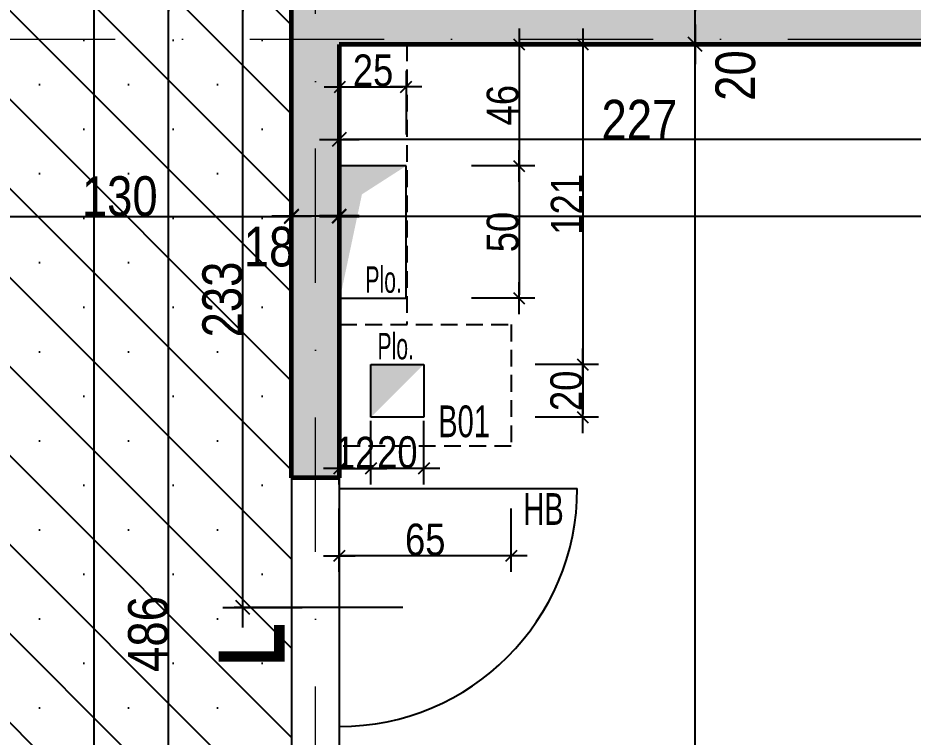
# Model space of a CAD drawing. Header units: millimetres. Extents: x 9051 to 35021, y -32652 to 0.
# Drawn here: x 29635.3 to 29973.8, y -30890.2 to -30618.2 of the extents above; entities that cross this region are included whole.
import ezdxf
from ezdxf.enums import TextEntityAlignment as Align

# ---------------------------------------------------------------- set-up
doc = ezdxf.new("R2010")
doc.units = ezdxf.units.MM
for name, pattern in [('CACHE', [9.525, 6.35, -3.175]), ('CACHEX2', [19.05, 12.7, -6.35]), ('TIRETPTX2', [50.8, 25.4, -12.7, 0, -12.7])]:
    doc.linetypes.add(name, pattern=pattern)
for name, color, linetype in [('01_cote_gen', 4, 'Continuous'), ('01_linteaux', 2, 'Continuous'), ('01_murs_sup', 2, 'CACHEX2'), ('01_poch_murs', 253, 'Continuous'), ('01_resv', 32, 'Continuous'), ('01_texte', 230, 'Continuous'), ('AA_COTES', 2, 'Continuous')]:
    doc.layers.add(name, color=color, linetype=linetype)
doc.layers.add('01_murs_coup', color=5, linetype='Continuous', lineweight=60)
doc.layers.add('01_tram_axes', color=2, linetype='TIRETPTX2', lineweight=9)
doc.styles.add('ARIAL NA', font='ARIALN.TTF')
doc.styles.add('impact', font='impact.ttf')
doc.styles.add('STYLE2', font='ARIALN.TTF')
doc.dimstyles.new('JB50', dxfattribs={"dimscale": 0.1, "dimtxt": 150, "dimasz": 15, "dimexe": 0.1, "dimexo": 0.1, "dimgap": 0.09, "dimtad": 1, "dimdec": 1, "dimdsep": 46, "dimtxsty": 'STYLE2', "dimblk1": 'BOND_G', "dimblk2": 'BOND_D', "dimsah": 1, "dimcen": 1.5, "dimdle": 0.01, "dimse1": 1, "dimse2": 1, "dimclrd": 4, "dimclre": 2, "dimclrt": 6, "dimazin": 2, "dimtfac": 2.333333, "dimtdec": 1, "dimtix": 1, "dimtmove": 2, "dimatfit": 3, "dimldrblk": 'BOND_G', "dimfxl": 1, "dimtolj": 1, "dimtzin": 0, "dimarcsym": 0})
doc.dimstyles.new('JB50res', dxfattribs={"dimscale": 0.1, "dimtxt": 120, "dimasz": 12, "dimexe": 0.1, "dimexo": 0.1, "dimgap": 0.09, "dimtad": 1, "dimdec": 1, "dimdsep": 46, "dimtxsty": 'STYLE2', "dimblk1": 'BOND_G', "dimblk2": 'BOND_D', "dimsah": 1, "dimcen": 1.5, "dimdle": 0.01, "dimse1": 1, "dimse2": 1, "dimclrd": 4, "dimclre": 2, "dimclrt": 6, "dimazin": 2, "dimtfac": 2.333333, "dimtdec": 1, "dimtix": 1, "dimtmove": 2, "dimatfit": 3, "dimldrblk": 'BOND_G', "dimfxl": 1, "dimtolj": 1, "dimtzin": 0, "dimarcsym": 0})

# ---------------------------------------------------------------- blocks, each defined once
blk = doc.blocks.new('BOND_G')
at = {"layer": 'AA_COTES', "color": 0}
for p, q in [((0, -5), (0, 15)), ((5, 0), (-5, 0)), ((1.77, 1.77), (-1.77, -1.77))]:
    blk.add_line(p, q, dxfattribs=at)
blk = doc.blocks.new('BOND_D')
at = {"layer": 'AA_COTES', "color": 0}
for p, q in [((0, 5), (0, -15)), ((5, 0), (-5, 0)), ((-1.77, -1.77), (1.77, 1.77))]:
    blk.add_line(p, q, dxfattribs=at)
blk = doc.blocks.new('*D4295')
at = {"layer": '01_cote_gen', "color": 4, "lineweight": -2, "ltscale": 2, "transparency": 16777216}
blk.add_line((29722.34, -85.1), (29625.34, -85.1), dxfattribs=at)
at = {"layer": 'Defpoints', "color": 0, "ltscale": 2, "transparency": 16777216}
for p in [(29723.84, 0), (29623.84, -85.1), (29623.84, -31959.23)]:
    blk.add_point(p, dxfattribs=at)
at = {"layer": '01_cote_gen', "color": 4, "lineweight": -2, "ltscale": 2, "transparency": 16777216, "xscale": 1.5, "yscale": 1.5, "zscale": 1.5, "rotation": 180}
blk.add_blockref('BOND_D', (29623.84, -85.1), dxfattribs=at)
at = {"layer": '01_cote_gen', "color": 4, "lineweight": -2, "ltscale": 2, "transparency": 16777216, "xscale": 1.5, "yscale": 1.5, "zscale": 1.5}
blk.add_blockref('BOND_G', (29723.84, -85.1), dxfattribs=at)
at = {"layer": '01_cote_gen', "color": 6, "lineweight": 0, "ltscale": 2, "transparency": 16777216, "insert": (29673.84, -77.43), "char_height": 15, "attachment_point": 5, "style": 'STYLE2'}
blk.add_mtext('\\A1;100', dxfattribs=at)
blk = doc.blocks.new('*D4025')
at = {"layer": '01_cote_gen', "color": 4, "lineweight": -2, "ltscale": 0.1, "transparency": 16777216}
blk.add_line((29610.34, -30693.37), (29737.34, -30693.37), dxfattribs=at)
at = {"layer": 'Defpoints', "color": 0, "ltscale": 0.1, "transparency": 16777216}
for p in [(29608.84, -30672.99), (29738.84, -30672.99), (29738.84, -30693.37)]:
    blk.add_point(p, dxfattribs=at)
at = {"layer": '01_cote_gen', "color": 4, "lineweight": -2, "ltscale": 0.1, "transparency": 16777216, "xscale": 1.5, "yscale": 1.5, "zscale": 1.5, "rotation": 180}
blk.add_blockref('BOND_G', (29608.84, -30693.37), dxfattribs=at)
at = {"layer": '01_cote_gen', "color": 4, "lineweight": -2, "ltscale": 0.1, "transparency": 16777216, "xscale": 1.5, "yscale": 1.5, "zscale": 1.5}
blk.add_blockref('BOND_D', (29738.84, -30693.37), dxfattribs=at)
at = {"layer": '01_cote_gen', "color": 6, "ltscale": 0.1, "transparency": 16777216, "insert": (29673.84, -30685.7), "char_height": 15, "attachment_point": 5, "style": 'STYLE2'}
blk.add_mtext('\\A1;130', dxfattribs=at)
blk = doc.blocks.new('*D4026')
at = {"layer": '01_cote_gen', "color": 4, "lineweight": -2, "ltscale": 0.1, "transparency": 16777216}
blk.add_line((29740.34, -30693.07), (29755.34, -30693.07), dxfattribs=at)
at = {"layer": 'Defpoints', "color": 0, "ltscale": 0.1, "transparency": 16777216}
for p in [(29738.84, -30676.07), (29756.84, -30675.77), (29756.84, -30693.07)]:
    blk.add_point(p, dxfattribs=at)
at = {"layer": '01_cote_gen', "color": 4, "lineweight": -2, "ltscale": 0.1, "transparency": 16777216, "xscale": 1.5, "yscale": 1.5, "zscale": 1.5, "rotation": 180}
blk.add_blockref('BOND_G', (29738.84, -30693.07), dxfattribs=at)
at = {"layer": '01_cote_gen', "color": 4, "lineweight": -2, "ltscale": 0.1, "transparency": 16777216, "xscale": 1.5, "yscale": 1.5, "zscale": 1.5}
blk.add_blockref('BOND_D', (29756.84, -30693.07), dxfattribs=at)
at = {"layer": '01_cote_gen', "color": 6, "ltscale": 0.1, "transparency": 16777216, "insert": (29730.29, -30704.8), "char_height": 15, "attachment_point": 5, "style": 'STYLE2'}
blk.add_mtext('\\A1;18', dxfattribs=at)
blk = doc.blocks.new('*D4027')
at = {"layer": '01_cote_gen', "color": 4, "lineweight": -2, "ltscale": 0.1, "transparency": 16777216}
blk.add_line((30341.34, -30693.37), (29758.34, -30693.37), dxfattribs=at)
at = {"layer": 'Defpoints', "color": 0, "ltscale": 0.1, "transparency": 16777216}
for p in [(29756.84, -30664.32), (30342.84, -30691.55), (29756.84, -30693.37)]:
    blk.add_point(p, dxfattribs=at)
at = {"layer": '01_cote_gen', "color": 4, "lineweight": -2, "ltscale": 0.1, "transparency": 16777216, "xscale": 1.5, "yscale": 1.5, "zscale": 1.5, "rotation": 180}
blk.add_blockref('BOND_D', (29756.84, -30693.37), dxfattribs=at)
at = {"layer": '01_cote_gen', "color": 4, "lineweight": -2, "ltscale": 0.1, "transparency": 16777216, "xscale": 1.5, "yscale": 1.5, "zscale": 1.5}
blk.add_blockref('BOND_G', (30342.84, -30693.37), dxfattribs=at)
at = {"layer": '01_cote_gen', "color": 6, "ltscale": 0.1, "transparency": 16777216, "insert": (30049.84, -30685.7), "char_height": 15, "attachment_point": 5, "style": 'STYLE2'}
blk.add_mtext('\\A1;586', dxfattribs=at)
blk = doc.blocks.new('*D4028')
at = {"layer": '01_cote_gen', "color": 4, "lineweight": -2, "ltscale": 0.1, "transparency": 16777216}
blk.add_line((29982.3, -30664.24), (29758.34, -30664.24), dxfattribs=at)
at = {"layer": 'Defpoints', "color": 0, "ltscale": 0.1, "transparency": 16777216}
for p in [(29983.8, -30628.21), (29756.84, -30646.87), (29756.84, -30664.24)]:
    blk.add_point(p, dxfattribs=at)
at = {"layer": '01_cote_gen', "color": 4, "lineweight": -2, "ltscale": 0.1, "transparency": 16777216, "xscale": 1.5, "yscale": 1.5, "zscale": 1.5, "rotation": 180}
blk.add_blockref('BOND_D', (29756.84, -30664.24), dxfattribs=at)
at = {"layer": '01_cote_gen', "color": 4, "lineweight": -2, "ltscale": 0.1, "transparency": 16777216, "xscale": 1.5, "yscale": 1.5, "zscale": 1.5}
blk.add_blockref('BOND_G', (29983.8, -30664.24), dxfattribs=at)
at = {"layer": '01_cote_gen', "color": 6, "ltscale": 0.1, "transparency": 16777216, "insert": (29870.32, -30656.7), "char_height": 15, "attachment_point": 5, "style": 'STYLE2'}
blk.add_mtext('\\A1;227', dxfattribs=at)
blk = doc.blocks.new('*D4068')
at = {"layer": '01_cote_gen', "color": 4, "lineweight": -2, "ltscale": 0.1, "transparency": 16777216}
blk.add_line((29664.16, -31092.73), (29664.16, -29878.74), dxfattribs=at)
at = {"layer": 'Defpoints', "color": 0, "ltscale": 0.1, "transparency": 16777216}
for p in [(29664.16, -29877.24), (29692.48, -29877.24), (29671.66, -31094.23)]:
    blk.add_point(p, dxfattribs=at)
at = {"layer": '01_cote_gen', "color": 4, "lineweight": -2, "ltscale": 0.1, "transparency": 16777216, "xscale": 1.5, "yscale": 1.5, "zscale": 1.5}
for name, p, rotation in [('BOND_D', (29664.16, -29877.24), 90), ('BOND_G', (29664.16, -31094.23), 270)]:
    blk.add_blockref(name, p, dxfattribs=dict(at, rotation=rotation))
at = {"layer": '01_cote_gen', "color": 6, "ltscale": 0.1, "transparency": 16777216, "insert": (29656.62, -30436.67), "char_height": 15, "attachment_point": 5, "rotation": 90, "style": 'STYLE2'}
blk.add_mtext('\\A1;1217', dxfattribs=at)
blk = doc.blocks.new('*D4069')
at = {"layer": '01_cote_gen', "color": 4, "lineweight": -2, "ltscale": 0.1, "transparency": 16777216}
blk.add_line((29692.27, -31092.73), (29692.27, -30609.71), dxfattribs=at)
at = {"layer": 'Defpoints', "color": 0, "ltscale": 0.1, "transparency": 16777216}
for p in [(29692.27, -30608.21), (29738.84, -30608.21), (29694.74, -31094.23)]:
    blk.add_point(p, dxfattribs=at)
at = {"layer": '01_cote_gen', "color": 4, "lineweight": -2, "ltscale": 0.1, "transparency": 16777216, "xscale": 1.5, "yscale": 1.5, "zscale": 1.5}
for name, p, rotation in [('BOND_D', (29692.27, -30608.21), 90), ('BOND_G', (29692.27, -31094.23), 270)]:
    blk.add_blockref(name, p, dxfattribs=dict(at, rotation=rotation))
at = {"layer": '01_cote_gen', "color": 6, "ltscale": 0.1, "transparency": 16777216, "insert": (29684.6, -30851.22), "char_height": 15, "attachment_point": 5, "rotation": 90, "style": 'STYLE2'}
blk.add_mtext('\\A1;486', dxfattribs=at)
blk = doc.blocks.new('*D4334')
at = {"layer": '01_cote_gen', "color": 4, "lineweight": -2, "ltscale": 0.1, "transparency": 16777216}
blk.add_line((29720.35, -30839.72), (29720.35, -30609.71), dxfattribs=at)
at = {"layer": 'Defpoints', "color": 0, "ltscale": 0.1, "transparency": 16777216}
for p in [(29720.35, -30608.21), (29819.15, -30608.21), (29780.83, -30841.22)]:
    blk.add_point(p, dxfattribs=at)
at = {"layer": '01_cote_gen', "color": 4, "lineweight": -2, "ltscale": 0.1, "transparency": 16777216, "xscale": 1.5, "yscale": 1.5, "zscale": 1.5}
for name, p, rotation in [('BOND_D', (29720.35, -30608.21), 90), ('BOND_G', (29720.35, -30841.22), 270)]:
    blk.add_blockref(name, p, dxfattribs=dict(at, rotation=rotation))
at = {"layer": '01_cote_gen', "color": 6, "ltscale": 0.1, "transparency": 16777216, "insert": (29712.68, -30724.71), "char_height": 15, "attachment_point": 5, "rotation": 90, "style": 'STYLE2'}
blk.add_mtext('\\A1;233', dxfattribs=at)
blk = doc.blocks.new('*D4074')
at = {"layer": '01_cote_gen', "color": 4, "lineweight": -2, "ltscale": 0.1, "transparency": 16777216}
blk.add_line((29891.45, -30626.71), (29891.45, -30609.71), dxfattribs=at)
at = {"layer": 'Defpoints', "color": 0, "ltscale": 0.1, "transparency": 16777216}
for p in [(29891.45, -30608.21), (29910.24, -30608.21), (29901.08, -30628.21)]:
    blk.add_point(p, dxfattribs=at)
at = {"layer": '01_cote_gen', "color": 4, "lineweight": -2, "ltscale": 0.1, "transparency": 16777216, "xscale": 1.5, "yscale": 1.5, "zscale": 1.5}
for name, p, rotation in [('BOND_D', (29891.45, -30608.21), 90), ('BOND_G', (29891.45, -30628.21), 270)]:
    blk.add_blockref(name, p, dxfattribs=dict(at, rotation=rotation))
at = {"layer": '01_cote_gen', "color": 6, "ltscale": 0.1, "transparency": 16777216, "insert": (29906.67, -30640), "char_height": 15, "attachment_point": 5, "rotation": 90, "style": 'STYLE2'}
blk.add_mtext('\\A1;20', dxfattribs=at)
blk = doc.blocks.new('*D4075')
at = {"layer": '01_cote_gen', "color": 4, "lineweight": -2, "ltscale": 0.1, "transparency": 16777216}
blk.add_line((29891.45, -31661.73), (29891.45, -30629.71), dxfattribs=at)
at = {"layer": 'Defpoints', "color": 0, "ltscale": 0.1, "transparency": 16777216}
for p in [(29891.45, -30628.21), (29943.76, -30628.21), (29884.84, -31663.23)]:
    blk.add_point(p, dxfattribs=at)
at = {"layer": '01_cote_gen', "color": 4, "lineweight": -2, "ltscale": 0.1, "transparency": 16777216, "xscale": 1.5, "yscale": 1.5, "zscale": 1.5}
for name, p, rotation in [('BOND_D', (29891.45, -30628.21), 90), ('BOND_G', (29891.45, -31663.23), 270)]:
    blk.add_blockref(name, p, dxfattribs=dict(at, rotation=rotation))
at = {"layer": '01_cote_gen', "color": 6, "ltscale": 0.1, "transparency": 16777216, "insert": (29883.78, -31145.72), "char_height": 15, "attachment_point": 5, "rotation": 90, "style": 'STYLE2'}
blk.add_mtext('\\A1;1035', dxfattribs=at)
blk = doc.blocks.new('*D4336')
at = {"layer": '01_cote_gen', "color": 4, "lineweight": -2, "ltscale": 0.1, "transparency": 16777216}
blk.add_line((29820.65, -30821.71), (29758.04, -30821.71), dxfattribs=at)
at = {"layer": 'Defpoints', "color": 0, "ltscale": 0.1, "transparency": 16777216}
for p in [(29821.85, -30780.2), (29756.84, -30792.21), (29756.84, -30821.71)]:
    blk.add_point(p, dxfattribs=at)
at = {"layer": '01_cote_gen', "color": 4, "lineweight": -2, "ltscale": 0.1, "transparency": 16777216, "xscale": 1.2, "yscale": 1.2, "zscale": 1.2, "rotation": 180}
blk.add_blockref('BOND_D', (29756.84, -30821.71), dxfattribs=at)
at = {"layer": '01_cote_gen', "color": 4, "lineweight": -2, "ltscale": 0.1, "transparency": 16777216, "xscale": 1.2, "yscale": 1.2, "zscale": 1.2}
blk.add_blockref('BOND_G', (29821.85, -30821.71), dxfattribs=at)
at = {"layer": '01_cote_gen', "color": 6, "ltscale": 0.1, "transparency": 16777216, "insert": (29789.34, -30815.57), "char_height": 12, "attachment_point": 5, "style": 'STYLE2'}
blk.add_mtext('\\A1;65', dxfattribs=at)
blk = doc.blocks.new('*D4237')
at = {"layer": '01_resv', "color": 4, "lineweight": -2, "ltscale": 0.1, "transparency": 16777216}
blk.add_line((29824.81, -30629.41), (29824.81, -30673), dxfattribs=at)
at = {"layer": 'Defpoints', "color": 0, "ltscale": 0.1, "transparency": 16777216}
for p in [(29817.38, -30628.21), (29769.61, -30674.2), (29824.81, -30674.2)]:
    blk.add_point(p, dxfattribs=at)
at = {"layer": '01_resv', "color": 4, "lineweight": -2, "ltscale": 0.1, "transparency": 16777216, "xscale": 1.2, "yscale": 1.2, "zscale": 1.2}
for name, p, rotation in [('BOND_G', (29824.81, -30628.21), 90), ('BOND_D', (29824.81, -30674.2), 270)]:
    blk.add_blockref(name, p, dxfattribs=dict(at, rotation=rotation))
at = {"layer": '01_resv', "color": 6, "ltscale": 0.1, "transparency": 16777216, "insert": (29818.67, -30651.2), "char_height": 12, "attachment_point": 5, "rotation": 90, "style": 'STYLE2'}
blk.add_mtext('\\A1;46', dxfattribs=at)
blk = doc.blocks.new('*D4238')
at = {"layer": '01_resv', "color": 4, "lineweight": -2, "ltscale": 0.1, "transparency": 16777216}
blk.add_line((29824.81, -30675.4), (29824.81, -30723), dxfattribs=at)
at = {"layer": 'Defpoints', "color": 0, "ltscale": 0.1, "transparency": 16777216}
for p in [(29775.03, -30674.2), (29775.03, -30724.2), (29824.81, -30724.2)]:
    blk.add_point(p, dxfattribs=at)
at = {"layer": '01_resv', "color": 4, "lineweight": -2, "ltscale": 0.1, "transparency": 16777216, "xscale": 1.2, "yscale": 1.2, "zscale": 1.2}
for name, p, rotation in [('BOND_G', (29824.81, -30674.2), 90), ('BOND_D', (29824.81, -30724.2), 270)]:
    blk.add_blockref(name, p, dxfattribs=dict(at, rotation=rotation))
at = {"layer": '01_resv', "color": 6, "ltscale": 0.1, "transparency": 16777216, "insert": (29818.67, -30699.2), "char_height": 12, "attachment_point": 5, "rotation": 90, "style": 'STYLE2'}
blk.add_mtext('\\A1;50', dxfattribs=at)
blk = doc.blocks.new('*D4239')
at = {"layer": '01_resv', "color": 4, "lineweight": -2, "ltscale": 0.1, "transparency": 16777216}
blk.add_line((29848.87, -30629.41), (29848.87, -30748.05), dxfattribs=at)
at = {"layer": 'Defpoints', "color": 0, "ltscale": 0.1, "transparency": 16777216}
for p in [(29843.15, -30628.21), (29788.81, -30749.25), (29848.87, -30749.25)]:
    blk.add_point(p, dxfattribs=at)
at = {"layer": '01_resv', "color": 4, "lineweight": -2, "ltscale": 0.1, "transparency": 16777216, "xscale": 1.2, "yscale": 1.2, "zscale": 1.2}
for name, p, rotation in [('BOND_G', (29848.87, -30628.21), 90), ('BOND_D', (29848.87, -30749.25), 270)]:
    blk.add_blockref(name, p, dxfattribs=dict(at, rotation=rotation))
at = {"layer": '01_resv', "color": 6, "ltscale": 0.1, "transparency": 16777216, "insert": (29842.84, -30688.73), "char_height": 12, "attachment_point": 5, "rotation": 90, "style": 'STYLE2'}
blk.add_mtext('\\A1;121', dxfattribs=at)
blk = doc.blocks.new('*D4240')
at = {"layer": '01_resv', "color": 4, "lineweight": -2, "ltscale": 0.1, "transparency": 16777216}
blk.add_line((29848.87, -30750.45), (29848.87, -30768.05), dxfattribs=at)
at = {"layer": 'Defpoints', "color": 0, "ltscale": 0.1, "transparency": 16777216}
for p in [(29788.81, -30749.25), (29788.81, -30769.25), (29848.87, -30769.25)]:
    blk.add_point(p, dxfattribs=at)
at = {"layer": '01_resv', "color": 4, "lineweight": -2, "ltscale": 0.1, "transparency": 16777216, "xscale": 1.2, "yscale": 1.2, "zscale": 1.2}
for name, p, rotation in [('BOND_G', (29848.87, -30749.25), 90), ('BOND_D', (29848.87, -30769.25), 270)]:
    blk.add_blockref(name, p, dxfattribs=dict(at, rotation=rotation))
at = {"layer": '01_resv', "color": 6, "ltscale": 0.1, "transparency": 16777216, "insert": (29842.73, -30759.25), "char_height": 12, "attachment_point": 5, "rotation": 90, "style": 'STYLE2'}
blk.add_mtext('\\A1;20', dxfattribs=at)
blk = doc.blocks.new('*D3858')
at = {"layer": '01_resv', "color": 4, "lineweight": -2, "ltscale": 0.1, "transparency": 16777216}
blk.add_line((29758.31, -30644.27), (29780.91, -30644.27), dxfattribs=at)
at = {"layer": 'Defpoints', "color": 0, "ltscale": 0.1, "transparency": 16777216}
for p in [(29782.11, -30644.27), (29757.11, -30674.2), (29782.11, -30674.2)]:
    blk.add_point(p, dxfattribs=at)
at = {"layer": '01_resv', "color": 4, "lineweight": -2, "ltscale": 0.1, "transparency": 16777216, "xscale": 1.2, "yscale": 1.2, "zscale": 1.2, "rotation": 180}
blk.add_blockref('BOND_G', (29757.11, -30644.27), dxfattribs=at)
at = {"layer": '01_resv', "color": 4, "lineweight": -2, "ltscale": 0.1, "transparency": 16777216, "xscale": 1.2, "yscale": 1.2, "zscale": 1.2}
blk.add_blockref('BOND_D', (29782.11, -30644.27), dxfattribs=at)
at = {"layer": '01_resv', "color": 6, "ltscale": 0.1, "transparency": 16777216, "insert": (29769.61, -30638.13), "char_height": 12, "attachment_point": 5, "style": 'STYLE2'}
blk.add_mtext('\\A1;25', dxfattribs=at)
blk = doc.blocks.new('*D4241')
at = {"layer": '01_resv', "color": 4, "lineweight": -2, "ltscale": 0.1, "transparency": 16777216}
blk.add_line((29787.61, -30788.66), (29770.01, -30788.66), dxfattribs=at)
at = {"layer": 'Defpoints', "color": 0, "ltscale": 0.1, "transparency": 16777216}
for p in [(29768.81, -30769.25), (29788.81, -30769.25), (29768.81, -30788.66)]:
    blk.add_point(p, dxfattribs=at)
at = {"layer": '01_resv', "color": 4, "lineweight": -2, "ltscale": 0.1, "transparency": 16777216, "xscale": 1.2, "yscale": 1.2, "zscale": 1.2, "rotation": 180}
blk.add_blockref('BOND_D', (29768.81, -30788.66), dxfattribs=at)
at = {"layer": '01_resv', "color": 4, "lineweight": -2, "ltscale": 0.1, "transparency": 16777216, "xscale": 1.2, "yscale": 1.2, "zscale": 1.2}
blk.add_blockref('BOND_G', (29788.81, -30788.66), dxfattribs=at)
at = {"layer": '01_resv', "color": 6, "ltscale": 0.1, "transparency": 16777216, "insert": (29778.81, -30782.53), "char_height": 12, "attachment_point": 5, "style": 'STYLE2'}
blk.add_mtext('\\A1;20', dxfattribs=at)
blk = doc.blocks.new('*D4242')
at = {"layer": '01_resv', "color": 4, "lineweight": -2, "ltscale": 0.1, "transparency": 16777216}
for p, q in [((29755.64, -30788.66), (29754.44, -30788.66)), ((29756.84, -30788.66), (29768.81, -30788.66)), ((29770.01, -30788.66), (29771.21, -30788.66))]:
    blk.add_line(p, q, dxfattribs=at)
at = {"layer": 'Defpoints', "color": 0, "ltscale": 0.1, "transparency": 16777216}
for p in [(29756.84, -30774.48), (29768.81, -30774.48), (29768.81, -30788.66)]:
    blk.add_point(p, dxfattribs=at)
at = {"layer": '01_resv', "color": 4, "lineweight": -2, "ltscale": 0.1, "transparency": 16777216, "xscale": 1.2, "yscale": 1.2, "zscale": 1.2}
blk.add_blockref('BOND_G', (29756.84, -30788.66), dxfattribs=at)
at = {"layer": '01_resv', "color": 4, "lineweight": -2, "ltscale": 0.1, "transparency": 16777216, "xscale": 1.2, "yscale": 1.2, "zscale": 1.2, "rotation": 180}
blk.add_blockref('BOND_D', (29768.81, -30788.66), dxfattribs=at)
at = {"layer": '01_resv', "color": 6, "ltscale": 0.1, "transparency": 16777216, "insert": (29762.83, -30782.63), "char_height": 12, "attachment_point": 5, "style": 'STYLE2'}
blk.add_mtext('\\A1;12', dxfattribs=at)

msp = doc.modelspace()

# ---------------------------------------------------------------- hatches: boundary and pattern name
at = {"layer": '01_murs_sup', "ltscale": 0.1}
h = msp.add_hatch(dxfattribs=at)
h.set_pattern_fill('DASH', color=256, scale=2.5, angle=135)
h.set_pattern_definition([(135, (1661.767, 4701.774), (-11.2253202, 9e-16), [7.9375, -7.9375])])
h.paths.add_polyline_path([(30586.84, -29250.23), (30360.84, -29250.23), (30360.84, -29877.23), (30612.84, -29877.23), (30612.84, -29859.23), (30376.84, -29859.23), (30376.84, -29266.23), (30586.84, -29266.23)])
h.paths.add_polyline_path([(30844.84, -29250.23), (30686.84, -29250.23), (30686.84, -29266.23), (30844.84, -29266.23)])
h.paths.add_polyline_path([(31162.84, -29250.23), (30944.84, -29250.23), (30944.84, -29266.23), (31162.84, -29266.23)])
h.paths.add_polyline_path([(31399.84, -29250.23), (31262.84, -29250.23), (31262.84, -29266.23), (31383.84, -29266.23), (31383.84, -29317.23), (31399.84, -29317.23)])
h.paths.add_polyline_path([(31399.84, -29517.23), (31383.84, -29517.23), (31384.33, -29663.27), (31400.33, -29663.27)])
h.paths.add_polyline_path([(31400.33, -29763.27), (31384.33, -29763.27), (31383.84, -29933.23), (30957.84, -29933.23), (30957.84, -29868.23), (30937.84, -29868.23), (30937.84, -29933.23), (30771.84, -29933.23), (30771.84, -29859.23), (30714.84, -29859.23), (30714.84, -29877.23), (30753.84, -29877.23), (30753.84, -30007.23), (30714.84, -30007.23), (30714.84, -30025.23), (30771.84, -30025.23), (30771.84, -29951.23), (30937.84, -29951.23), (30937.84, -30016.23), (30957.84, -30016.23), (30957.84, -29951.23), (31383.84, -29951.23), (31383.84, -30121.23), (31399.84, -30121.23)])
h.paths.add_polyline_path([(31399.84, -30221.23), (31383.84, -30221.23), (31383.84, -30317.23), (31399.84, -30317.23)])
h.paths.add_polyline_path([(31399.84, -30541.86), (31383.84, -30541.86), (31383.84, -30618.23), (31256.84, -30618.23), (31256.84, -30634.23), (31399.84, -30634.23)])
h.paths.add_polyline_path([(31056.84, -30618.23), (30721.84, -30618.23), (30721.84, -30634.23), (31056.84, -30634.23)])
h.paths.add_polyline_path([(30621.84, -30618.23), (30376.84, -30618.23), (30376.84, -30025.23), (30612.84, -30025.23), (30612.84, -30007.23), (30360.84, -30007.23), (30360.84, -30634.23), (30621.84, -30634.23)])
h.paths.add_polyline_path([(30358.84, -30022.21), (30119.84, -30022.21), (30119.84, -30040.21), (30342.84, -30040.21), (30342.84, -30380.21), (30002.84, -30380.21), (30002.84, -30040.21), (30017.84, -30040.21), (30017.84, -30022.21), (29919.84, -30022.21), (29919.84, -30040.21), (29982.84, -30040.21), (29982.84, -30203.21), (29757.84, -30203.21), (29757.84, -30040.21), (29817.84, -30040.21), (29817.84, -30022.21), (29737.84, -30022.21), (29737.84, -30443.21), (29963.8, -30443.21), (29963.8, -30608.21), (29738.84, -30608.21), (29738.84, -30792.21), (29756.84, -30792.21), (29756.84, -30628.21), (29983.8, -30628.21), (29983.8, -30400.22), (30342.84, -30400.21), (30342.84, -30673.23), (30358.84, -30673.23)])
h.paths.add_polyline_path([(29963.8, -30423.21), (29757.84, -30423.21), (29757.84, -30333.21), (29982.84, -30333.21), (29982.84, -30380.21), (29963.8, -30380.21)], flags=16)
h.paths.add_polyline_path([(29982.84, -30313.21), (29757.84, -30313.21), (29757.84, -30223.21), (29982.84, -30223.21)], flags=16)
h.paths.add_polyline_path([(30358.84, -30773.23), (30342.84, -30773.23), (30342.84, -31017.23), (30358.84, -31017.23)])
h.paths.add_polyline_path([(30358.84, -31117.23), (30342.84, -31117.23), (30342.84, -31317.23), (30358.84, -31317.23)])
h.paths.add_polyline_path([(30358.84, -31417.23), (30342.84, -31417.23), (30342.84, -31663.23), (30312.84, -31663.23), (30312.84, -31679.23), (30358.84, -31679.23)])
at = {"layer": '01_poch_murs', "ltscale": 0.1}
h = msp.add_hatch(color=256, dxfattribs=at)
h.dxf.hatch_style = 1
h.paths.add_polyline_path([(29608.84, -29552.29), (29590.84, -29552.29), (29590.84, -29250.23), (29487.84, -29250.23), (29487.84, -29266.23), (29590.84, -29266.23), (29590.84, -29911.24), (29608.84, -29911.24), (29608.84, -29877.24), (29984.84, -29877.24), (29984.84, -29859.21), (29608.84, -29859.23), (29608.84, -29266.23), (29687.84, -29266.23), (29687.84, -29250.23), (29608.84, -29250.23)])
h.paths.add_polyline_path([(29387.84, -29250.23), (29287.84, -29250.23), (29287.84, -29266.23), (29387.84, -29266.23)])
h.paths.add_polyline_path([(29087.84, -29250.23), (28974.84, -29250.23), (28974.84, -29722.23), (28990.84, -29722.23), (28990.84, -29266.23), (29087.84, -29266.23)])
h.paths.add_polyline_path([(30358.84, -29552.29), (30342.84, -29552.29), (30342.84, -29250.23), (30187.84, -29250.23), (30187.84, -29266.23), (30342.84, -29266.23), (30342.84, -29859.23), (30086.84, -29859.23), (30086.84, -29877.23), (30358.84, -29877.21)])
h.paths.add_polyline_path([(30087.84, -29250.23), (29887.84, -29250.23), (29887.84, -29266.23), (30087.84, -29266.23)])
h.paths.add_polyline_path([(30017.84, -30022.21), (29919.84, -30022.21), (29919.84, -30040.21), (29982.84, -30040.21), (29982.84, -30203.21), (29757.84, -30203.21), (29757.84, -30040.21), (29817.84, -30040.21), (29817.84, -30022.21), (29737.84, -30022.21), (29737.84, -30443.21), (29963.8, -30443.21), (29963.8, -30608.21), (29738.84, -30608.21), (29738.84, -30792.21), (29756.84, -30792.21), (29756.84, -30628.21), (29983.8, -30628.21), (29983.8, -30400.22), (30342.84, -30400.21), (30342.84, -30673.23), (30358.84, -30673.23), (30358.84, -30022.21), (30119.84, -30022.21), (30119.84, -30040.21), (30342.84, -30040.21), (30342.84, -30380.21), (30002.84, -30380.21), (30002.84, -30040.21), (30017.84, -30040.21)])
h.paths.add_polyline_path([(29982.84, -30223.21), (29982.84, -30313.21), (29757.84, -30313.21), (29757.84, -30223.21)], flags=16)
h.paths.add_polyline_path([(29982.84, -30333.21), (29982.84, -30380.21), (29963.8, -30380.21), (29963.8, -30423.21), (29757.84, -30423.21), (29757.84, -30333.21)], flags=16)
h.paths.add_polyline_path([(29608.84, -30013.24), (29590.84, -30013.24), (29590.84, -30077.23), (28990.84, -30077.23), (28990.84, -29822.23), (28974.84, -29822.23), (28974.84, -30222.23), (28990.84, -30222.23), (28990.84, -30095.23), (29590.84, -30095.23), (29590.84, -30501.22), (29608.84, -30501.22)])
h.paths.add_polyline_path([(29608.84, -30603.22), (29590.84, -30603.22), (29590.87, -30889.23), (28990.87, -30889.23), (28990.84, -30827.23), (28974.84, -30827.23), (28974.84, -31118.23), (28990.84, -31118.23), (28990.87, -30907.23), (29590.87, -30907.23), (29590.84, -31112.23), (29631.84, -31112.23), (29631.84, -31094.23), (29608.84, -31094.23)])
h.paths.add_polyline_path([(29756.84, -30894.21), (29738.84, -30894.21), (29738.84, -31094.23), (29733.84, -31094.23), (29733.84, -31112.23), (29738.84, -31112.23), (29738.84, -31503.22), (29507.84, -31503.22), (29507.84, -31521.22), (29738.84, -31521.22), (29738.84, -31679.23), (29978.84, -31679.23), (29978.84, -31943.23), (29723.84, -31943.23), (29723.84, -31943.23), (30056.84, -31943.23), (30056.84, -31943.23), (29994.84, -31943.23), (29994.84, -31679.23), (30012.84, -31679.23), (30012.84, -31663.23), (29756.84, -31663.23)])
h.paths.add_polyline_path([(30358.84, -30773.23), (30342.84, -30773.23), (30342.84, -31017.23), (30358.84, -31017.23)])
h.paths.add_polyline_path([(30621.84, -30618.23), (30376.84, -30618.23), (30376.84, -30025.23), (30612.84, -30025.23), (30612.84, -30007.23), (30360.84, -30007.23), (30360.84, -30634.23), (30621.84, -30634.23)])
h.paths.add_polyline_path([(30820.84, -30618.23), (30721.84, -30618.23), (30721.84, -30634.23), (30820.84, -30634.23)])
h.paths.add_polyline_path([(31156.84, -30618.23), (30920.84, -30618.23), (30920.84, -30634.23), (31156.84, -30634.23)])
h.paths.add_polyline_path([(31399.84, -30541.86), (31383.84, -30541.86), (31383.84, -30618.23), (31256.84, -30618.23), (31256.84, -30634.23), (31399.84, -30634.23)])
h.paths.add_polyline_path([(31399.84, -30517.23), (31383.84, -30517.23), (31383.84, -30541.86), (31399.84, -30541.86)])
h.paths.add_polyline_path([(31399.84, -30221.23), (31383.84, -30221.23), (31383.84, -30317.23), (31399.84, -30317.23)])
h.paths.add_polyline_path([(31400.33, -29763.27), (31384.33, -29763.27), (31383.84, -29933.23), (30957.84, -29933.23), (30957.84, -29868.23), (30937.84, -29868.23), (30937.84, -29933.23), (30771.84, -29933.23), (30771.84, -29859.23), (30714.84, -29859.23), (30714.84, -29877.23), (30753.84, -29877.23), (30753.84, -30007.23), (30714.84, -30007.23), (30714.84, -30025.23), (30771.84, -30025.23), (30771.84, -29951.23), (30937.84, -29951.23), (30937.84, -30016.23), (30957.84, -30016.23), (30957.84, -29951.23), (31383.84, -29951.23), (31383.84, -30121.23), (31399.84, -30121.23)])
h.paths.add_polyline_path([(31399.84, -29517.23), (31383.84, -29517.23), (31384.33, -29663.27), (31400.33, -29663.27)])
h.paths.add_polyline_path([(31399.84, -29250.23), (31262.84, -29250.23), (31262.84, -29266.23), (31383.84, -29266.23), (31383.84, -29317.23), (31399.84, -29317.23)])
h.paths.add_polyline_path([(30586.84, -29250.23), (30360.84, -29250.23), (30360.84, -29877.23), (30612.84, -29877.23), (30612.84, -29859.23), (30376.84, -29859.23), (30376.84, -29266.23), (30586.84, -29266.23)])
h.paths.add_polyline_path([(30844.84, -29250.23), (30686.84, -29250.23), (30686.84, -29266.23), (30844.84, -29266.23)])
h.paths.add_polyline_path([(31162.84, -29250.23), (30944.84, -29250.23), (30944.84, -29266.23), (31162.84, -29266.23)])
h = msp.add_hatch(dxfattribs=at)
h.set_pattern_fill('SACNCR', color=256, scale=10, angle=90)
h.set_pattern_definition([(135, (9050.619, -5453.817), (-16.83798, -16.83798), []), (135, (9050.619, -5436.98), (-16.83798, -16.83798), [0, -23.8125])])
edge = h.paths.add_edge_path()
edge.add_arc((29649.18, -30337.54), 30.98, 0, 360)
h.paths.add_polyline_path([(30358.84, -29877.21), (30083.84, -29877.23), (30083.84, -29877.24), (29981.84, -29877.24), (29608.84, -29877.24), (29608.84, -29911.24), (29608.84, -30013.24), (29608.84, -30501.22), (29608.84, -30603.22), (29608.84, -31094.23), (29631.84, -31094.23), (29733.84, -31094.23), (29738.84, -31094.23), (29738.84, -30894.21), (29738.84, -30792.21), (29738.84, -30608.21), (29760.8, -30608.21), (29760.8, -30443.21), (29737.84, -30443.21), (29737.84, -30022.21), (29817.84, -30022.21), (29919.84, -30022.21), (30017.84, -30022.21), (30119.84, -30022.21), (30358.84, -30022.21)])
edge = h.paths.add_edge_path()
edge.add_arc((30488.23, -29938.39), 30.98, 0, 360)
h.paths.add_polyline_path([(30753.84, -30007.23), (30753.84, -29877.23), (30627.84, -29877.23), (30360.84, -29877.23), (30360.84, -30007.23), (30627.84, -30007.23)])

# ---------------------------------------------------------------- linework, layer by layer
at = {"layer": '01_linteaux', "ltscale": 0.1}
for p, q in [((29738.84, -30792.21), (29738.84, -30894.21)), ((29756.84, -30792.21), (29756.84, -30894.21)), ((29756.84, -30796.22), (29846.84, -30796.22)), ((29756.84, -30796.22), (29846.84, -30796.22)), ((29780.83, -30841.22), (29717.13, -30841.22)), ((29780.83, -30841.22), (29717.13, -30841.22))]:
    msp.add_line(p, q, dxfattribs=at)
msp.add_arc((29756.84, -30796.22), 90, 270, 0, dxfattribs=at)
msp.add_arc((29756.84, -30796.22), 90, 270, 0, dxfattribs=at)
at = {"layer": '01_murs_coup'}
for p, q in [((29738.84, -30792.21), (29738.84, -30608.21)), ((29983.8, -30628.21), (29756.84, -30628.21)), ((29756.84, -30628.21), (29756.84, -30792.21)), ((29756.84, -30792.21), (29738.84, -30792.21))]:
    msp.add_line(p, q, dxfattribs=at)
at = {"layer": '01_murs_sup', "ltscale": 2}
for p, q in [((29738.84, -30792.21), (29738.84, -30608.21)), ((29983.8, -30628.21), (29756.84, -30628.21)), ((29756.84, -30628.21), (29756.84, -30792.21)), ((29756.84, -30792.21), (29738.84, -30792.21))]:
    msp.add_line(p, q, dxfattribs=at)
at = {"layer": '01_resv', "linetype": 'CACHE'}
for p, q in [((29782.44, -30628.21), (29782.44, -30734.21)), ((29757.15, -30734.21), (29821.85, -30734.21)), ((29821.85, -30734.21), (29821.85, -30780.2)), ((29821.85, -30780.2), (29757.15, -30780.2))]:
    msp.add_line(p, q, dxfattribs=at)
at = {"layer": '01_resv'}
for p, q in [((29757.11, -30674.2), (29757.11, -30724.2)), ((29782.11, -30674.2), (29757.11, -30674.2)), ((29782.11, -30724.2), (29782.11, -30674.2)), ((29757.11, -30724.2), (29782.11, -30724.2)), ((29768.81, -30749.25), (29778.81, -30749.25)), ((29768.81, -30769.25), (29768.81, -30749.25)), ((29768.81, -30749.25), (29788.81, -30749.25)), ((29778.81, -30749.25), (29788.81, -30749.25)), ((29788.81, -30749.25), (29788.81, -30769.25)), ((29788.81, -30749.25), (29788.81, -30769.25)), ((29788.81, -30769.25), (29768.81, -30769.25))]:
    msp.add_line(p, q, dxfattribs=at)
at = {"layer": '01_resv', "ltscale": 0.1}
for points in [[(29757.11, -30724.2), (29757.11, -30674.2), (29765.41, -30684.93)], [(29757.11, -30674.2), (29782.11, -30674.2), (29765.41, -30684.93)], [(29768.81, -30769.25), (29768.81, -30749.25), (29788.81, -30749.25)]]:
    msp.add_solid(points, dxfattribs=at)
at = {"layer": '01_tram_axes', "color": 253, "ltscale": 2}
for p, q in [((29747.84, -32142.23), (29747.84, -28568.65)), ((28604.36, -30626.23), (32589.64, -30626.23))]:
    msp.add_line(p, q, dxfattribs=at)

# ---------------------------------------------------------------- texts
at = {"layer": '01_texte'}
for s, height, style, width, p in [('Plo.', 10, 'STYLE2', 0.7, (29766.71, -30722.16)), ('Plo.', 10, 'STYLE2', 0.7, (29771.27, -30747.35)), ('B01', 12, 'STYLE2', 0.8, (29794.24, -30776.79)), ('HB', 12, 'ARIAL NA', 0.8, (29826.44, -30809.95))]:
    msp.add_text(s, height=height, dxfattribs=dict(at, style=style, width=width)).set_placement(p)
at = {"layer": '01_texte', "style": 'impact'}
msp.add_text('L', height=25, rotation=90, dxfattribs=at).set_placement((29743.71, -30855.22), align=Align.BOTTOM_CENTER)

# ---------------------------------------------------------------- dimensions: what is measured, and where the dimension line sits
at = {"layer": '01_cote_gen', "lineweight": 0, "ltscale": 2}
dim = msp.add_linear_dim(base=(29623.84, -85.1), p1=(29723.84, 0), p2=(29623.84, -31959.23), dimstyle='JB50', dxfattribs=at)
dim.commit()
dim.dimension.update_dxf_attribs({"geometry": '*D4295', "text_midpoint": (29673.84, -77.43)})
at = {"layer": '01_cote_gen', "ltscale": 0.1}
for base, p1, p2, picture, middle in [((29664.16, -29877.24), (29671.66, -31094.23), (29692.48, -29877.24), '*D4068', (29656.62, -30436.67)), ((29891.45, -30608.21), (29901.08, -30628.21), (29910.24, -30608.21), '*D4074', (29906.67, -30640))]:
    dim = msp.add_linear_dim(base=base, p1=p1, p2=p2, angle=90, dimstyle='JB50', dxfattribs=at)
    dim.commit()
    dim.dimension.update_dxf_attribs({"geometry": picture, "text_midpoint": middle, "dimtype": 160})
for base, p1, p2, picture, middle in [((29692.27, -30608.21), (29694.74, -31094.23), (29738.84, -30608.21), '*D4069', (29684.6, -30851.22)), ((29720.35, -30608.21), (29780.83, -30841.22), (29819.15, -30608.21), '*D4334', (29712.68, -30724.71)), ((29891.45, -30628.21), (29884.84, -31663.23), (29943.76, -30628.21), '*D4075', (29883.78, -31145.72))]:
    dim = msp.add_linear_dim(base=base, p1=p1, p2=p2, angle=90, dimstyle='JB50', dxfattribs=at)
    dim.commit()
    dim.dimension.update_dxf_attribs({"geometry": picture, "text_midpoint": middle})
for base, p1, p2, dimstyle, picture, middle in [((29756.84, -30664.24), (29983.8, -30628.21), (29756.84, -30646.87), 'JB50', '*D4028', (29870.32, -30656.7)), ((29756.84, -30693.37), (30342.84, -30691.55), (29756.84, -30664.32), 'JB50', '*D4027', (30049.84, -30685.7)), ((29738.84, -30693.37), (29608.84, -30672.99), (29738.84, -30672.99), 'JB50', '*D4025', (29673.84, -30685.7)), ((29756.84, -30821.71), (29821.85, -30780.2), (29756.84, -30792.21), 'JB50res', '*D4336', (29789.34, -30815.57))]:
    dim = msp.add_linear_dim(base=base, p1=p1, p2=p2, dimstyle=dimstyle, dxfattribs=at)
    dim.commit()
    dim.dimension.update_dxf_attribs({"geometry": picture, "text_midpoint": middle})
dim = msp.add_linear_dim(base=(29756.84, -30693.07), p1=(29738.84, -30676.07), p2=(29756.84, -30675.77), dimstyle='JB50', dxfattribs=at)
dim.commit()
dim.dimension.update_dxf_attribs({"geometry": '*D4026', "text_midpoint": (29730.29, -30704.8), "dimtype": 160})
at = {"layer": '01_resv', "ltscale": 0.1}
for base, p1, p2, picture, middle in [((29824.81, -30674.2), (29817.38, -30628.21), (29769.61, -30674.2), '*D4237', (29818.67, -30651.2)), ((29848.87, -30749.25), (29843.15, -30628.21), (29788.81, -30749.25), '*D4239', (29842.84, -30688.73)), ((29824.81, -30724.2), (29775.03, -30674.2), (29775.03, -30724.2), '*D4238', (29818.67, -30699.2)), ((29848.87, -30769.25), (29788.81, -30749.25), (29788.81, -30769.25), '*D4240', (29842.73, -30759.25))]:
    dim = msp.add_linear_dim(base=base, p1=p1, p2=p2, angle=90, dimstyle='JB50res', dxfattribs=at)
    dim.commit()
    dim.dimension.update_dxf_attribs({"geometry": picture, "text_midpoint": middle})
for base, p1, p2, picture, middle in [((29782.11, -30644.27), (29757.11, -30674.2), (29782.11, -30674.2), '*D3858', (29769.61, -30638.13)), ((29768.81, -30788.66), (29788.81, -30769.25), (29768.81, -30769.25), '*D4241', (29778.81, -30782.53)), ((29768.81, -30788.66), (29756.84, -30774.48), (29768.81, -30774.48), '*D4242', (29762.83, -30782.63))]:
    dim = msp.add_linear_dim(base=base, p1=p1, p2=p2, dimstyle='JB50res', dxfattribs=at)
    dim.commit()
    dim.dimension.update_dxf_attribs({"geometry": picture, "text_midpoint": middle})

doc.saveas('drawing.dxf')
